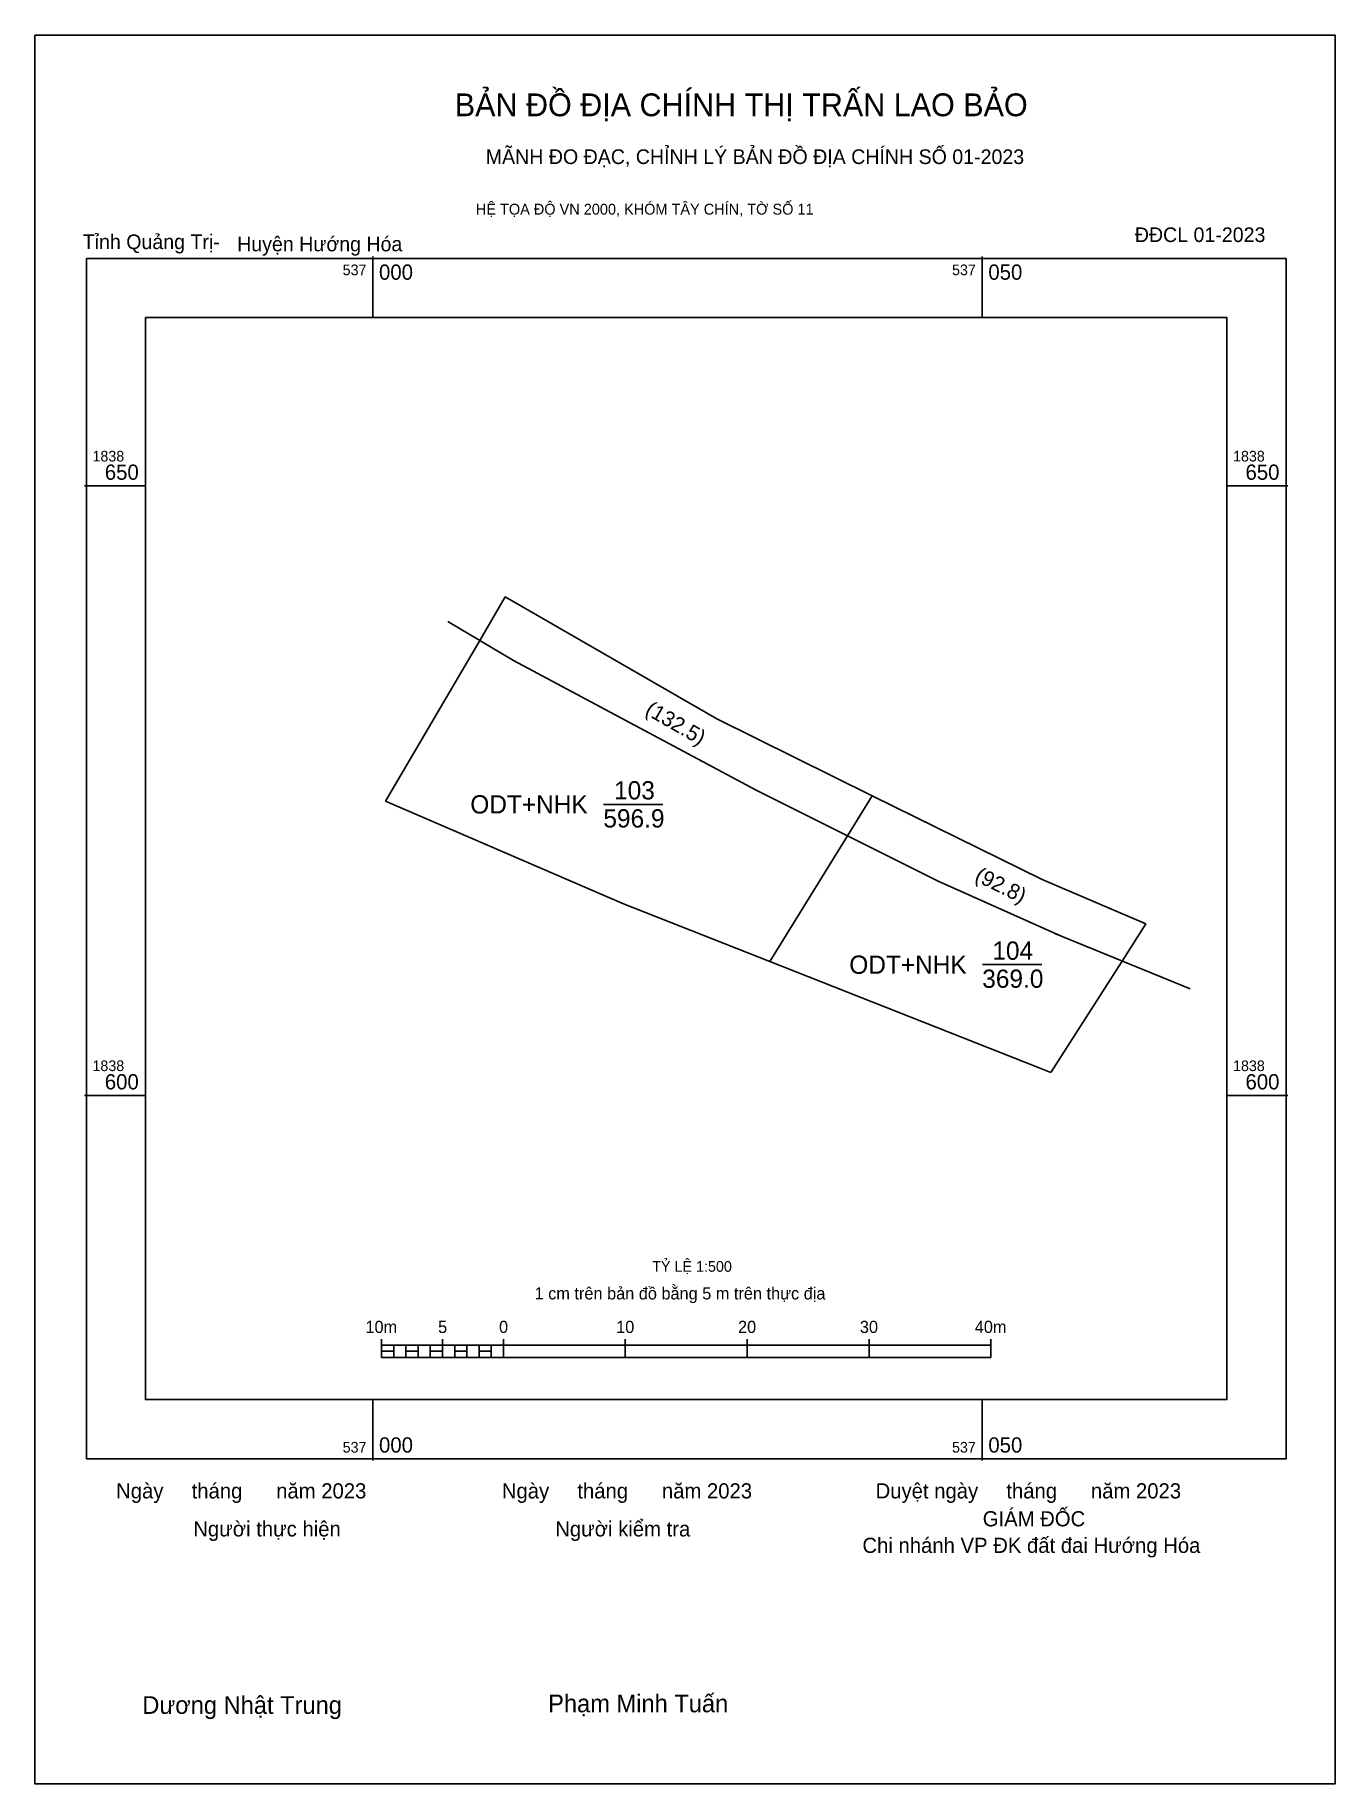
# Model space of a CAD drawing. Extents: x 536979 to 537086, y 1838544 to 1838687.
import ezdxf

# ---------------------------------------------------------------- set-up
doc = ezdxf.new("R2010")
doc.units = 0
for name, color, linetype in [('Level 10', 7, 'Continuous'), ('Level 13', 7, 'Continuous'), ('Level 15', 7, 'Continuous'), ('Level 17', 7, 'Continuous'), ('Level 49', 7, 'Continuous'), ('Level 6', 7, 'Continuous'), ('Level 62', 7, 'Continuous'), ('Level 63', 7, 'Continuous'), ('Level 9', 7, 'Continuous')]:
    doc.layers.add(name, color=color, linetype=linetype)

msp = doc.modelspace()

# ---------------------------------------------------------------- linework, layer by layer
at = {"layer": 'Level 10'}
for p, q in [((537013.11, 1838638.89), (537018.49, 1838635.69)), ((537018.49, 1838635.69), (537038.4, 1838625.05)), ((537047.92, 1838624.59), (537061.87, 1838617.71)), ((537061.87, 1838617.71), (537070.37, 1838614.07)), ((537070.37, 1838614.07), (537068.43, 1838611.03)), ((537061.63, 1838602.26), (537039.52, 1838610.99)), ((537068.43, 1838611.03), (537067.45, 1838609.49)), ((537067.45, 1838609.49), (537062.59, 1838601.88)), ((537062.59, 1838601.88), (537061.63, 1838602.26))]:
    msp.add_line(p, q, dxfattribs=at)
msp.add_lwpolyline([(537007.99, 1838624.14), (537015.72, 1838637.33), (537017.81, 1838640.89), (537035.16, 1838630.89), (537047.92, 1838624.59), (537045.89, 1838621.3), (537039.52, 1838610.99), (537027.52, 1838615.73)], close=True, dxfattribs=at)
at = {"layer": 'Level 13'}
for p, q in [((537025.86, 1838623.88), (537030.75, 1838623.88)), ((537056.96, 1838610.73), (537061.85, 1838610.73))]:
    msp.add_line(p, q, dxfattribs=at)
at = {"layer": 'Level 15'}
msp.add_lwpolyline([(536979.22, 1838686.98), (537085.9, 1838686.98), (537085.9, 1838543.53), (536979.22, 1838543.53)], close=True, dxfattribs=at)
at = {"layer": 'Level 17'}
for p, q in [((537038.4, 1838625.05), (537053.34, 1838617.57)), ((537053.34, 1838617.57), (537063.37, 1838613.09)), ((537062.91, 1838613.29), (537074, 1838608.74))]:
    msp.add_line(p, q, dxfattribs=at)
at = {"layer": 'Level 62'}
msp.add_lwpolyline([(536988.28, 1838663.81), (537077.03, 1838663.81), (537077.03, 1838575.06), (536988.28, 1838575.06)], close=True, dxfattribs=at)
at = {"layer": 'Level 63'}
for p, q in [((537006.95, 1838668.81), (537006.95, 1838663.81)), ((537056.95, 1838668.81), (537056.95, 1838663.81)), ((536983.28, 1838650), (536988.28, 1838650)), ((537077.03, 1838650), (537082.03, 1838650)), ((536983.28, 1838600), (536988.28, 1838600)), ((537077.03, 1838600), (537082.03, 1838600)), ((537007.66, 1838580.02), (537007.66, 1838578.52)), ((537012.66, 1838580.02), (537012.66, 1838578.52)), ((537017.66, 1838580.02), (537017.66, 1838578.52)), ((537027.66, 1838580.02), (537027.66, 1838578.52)), ((537037.66, 1838580.02), (537037.66, 1838578.52)), ((537047.66, 1838580.02), (537047.66, 1838578.52)), ((537057.66, 1838580.02), (537057.66, 1838578.52)), ((537007.66, 1838579.52), (537057.66, 1838579.52)), ((537007.66, 1838578.52), (537057.66, 1838578.52)), ((537008.66, 1838579.52), (537008.66, 1838578.52)), ((537009.66, 1838579.52), (537009.66, 1838578.52)), ((537010.66, 1838579.52), (537010.66, 1838578.52)), ((537011.66, 1838579.52), (537011.66, 1838578.52)), ((537012.66, 1838579.52), (537012.66, 1838578.52)), ((537013.66, 1838579.52), (537013.66, 1838578.52)), ((537014.66, 1838579.52), (537014.66, 1838578.52)), ((537015.66, 1838579.52), (537015.66, 1838578.52)), ((537016.66, 1838579.52), (537016.66, 1838578.52)), ((537017.66, 1838579.52), (537017.66, 1838578.52)), ((537006.95, 1838575.06), (537006.95, 1838570.06)), ((537056.95, 1838575.06), (537056.95, 1838570.06))]:
    msp.add_line(p, q, dxfattribs=at)
for points in [[(536983.44, 1838668.66), (537081.88, 1838668.66), (537081.88, 1838570.21), (536983.44, 1838570.21)], [(537007.66, 1838579.02), (537008.66, 1838579.02), (537008.66, 1838578.52), (537007.66, 1838578.52)], [(537007.66, 1838579.02), (537008.66, 1838579.02), (537008.66, 1838578.52), (537007.66, 1838578.52)], [(537009.66, 1838579.02), (537010.66, 1838579.02), (537010.66, 1838578.52), (537009.66, 1838578.52)], [(537011.66, 1838579.02), (537012.66, 1838579.02), (537012.66, 1838578.52), (537011.66, 1838578.52)], [(537013.66, 1838579.02), (537014.66, 1838579.02), (537014.66, 1838578.52), (537013.66, 1838578.52)], [(537015.66, 1838579.02), (537016.66, 1838579.02), (537016.66, 1838578.52), (537015.66, 1838578.52)]]:
    msp.add_lwpolyline(points, close=True, dxfattribs=at)

# ---------------------------------------------------------------- texts
at = {"layer": 'Level 13'}
for s, p in [('103', (537026.74, 1838624.28)), ('ODT+NHK', (537014.94, 1838623.13)), ('596.9', (537025.86, 1838621.98)), ('ODT+NHK', (537046.04, 1838609.98)), ('104', (537057.78, 1838611.13)), ('369.0', (537056.95, 1838608.83))]:
    msp.add_text(s, height=1.5, dxfattribs=at).set_placement(p)
at = {"layer": 'Level 49'}
for s, rotation, p in [('(132.5)', 330.0422, (537029.2, 1838631.33)), ('(92.8)', 333.736, (537056.25, 1838617.66))]:
    msp.add_text(s, height=1.25, rotation=rotation, dxfattribs=at).set_placement(p)
at = {"layer": 'Level 6'}
msp.add_text('TỶ LỆ 1:500', height=0.879, dxfattribs=at).set_placement((537029.87, 1838585.54))
at = {"layer": 'Level 63'}
for s, height, p in [('BẢN ĐỒ ĐỊA CHÍNH THỊ TRẤN LAO BẢO', 1.8718, (537013.67, 1838680.32)), ('MÃNH ĐO ĐẠC, CHỈNH LÝ BẢN ĐỒ ĐỊA CHÍNH SỐ 01-2023', 1.2011, (537016.21, 1838676.4)), ('HỆ TỌA ĐỘ VN 2000, KHÓM TÂY CHÍN, TỜ SỐ 11', 0.8891, (537015.4, 1838672.25)), ('537', 0.875, (537004.47, 1838667.28)), ('000', 1.25, (537007.45, 1838666.91)), ('537', 0.875, (537054.47, 1838667.28)), ('050', 1.25, (537057.45, 1838666.91)), ('1838', 0.875, (536983.94, 1838652)), ('1838', 0.875, (537077.53, 1838652)), ('650', 1.25, (536984.95, 1838650.5)), ('650', 1.25, (537078.55, 1838650.5)), ('1838', 0.875, (536983.94, 1838602)), ('1838', 0.875, (537077.53, 1838602)), ('600', 1.25, (536984.95, 1838600.5)), ('600', 1.25, (537078.55, 1838600.5)), ('1 cm trên bản đồ bằng 5 m trên thực địa', 1, (537020.22, 1838583.27)), ('10m', 1, (537006.34, 1838580.52)), ('5', 1, (537012.3, 1838580.52)), ('0', 1, (537017.3, 1838580.52)), ('10', 1, (537026.91, 1838580.52)), ('20', 1, (537036.91, 1838580.52)), ('30', 1, (537046.91, 1838580.52)), ('40m', 1, (537056.34, 1838580.52)), ('537', 0.875, (537004.47, 1838570.71)), ('000', 1.25, (537007.45, 1838570.71)), ('537', 0.875, (537054.47, 1838570.71)), ('050', 1.25, (537057.45, 1838570.71)), ('Ngày     tháng      năm 2023', 1.2442, (536985.88, 1838566.95)), ('Ngày     tháng      năm 2023', 1.2442, (537017.53, 1838566.95)), ('Duyệt ngày     tháng      năm 2023', 1.2442, (537048.2, 1838566.95)), ('GIÁM ĐỐC', 1.244, (537056.99, 1838564.66)), ('Người thực hiện', 1.2442, (536992.21, 1838563.83)), ('Người kiểm tra', 1.2442, (537021.91, 1838563.83)), ('Chi nhánh VP ĐK đất đai Hướng Hóa', 1.2442, (537047.12, 1838562.48)), ('Phạm Minh Tuấn', 1.4512, (537021.33, 1838549.41)), ('Dương Nhật Trung', 1.4512, (536988.03, 1838549.28))]:
    msp.add_text(s, height=height, dxfattribs=at).set_placement(p)
at = {"layer": 'Level 9'}
for s, p in [('Tỉnh Quảng Trị-', (536983.14, 1838669.42)), ('Huyện Hướng Hóa', (536995.81, 1838669.24)), ('ĐĐCL 01-2023', (537069.47, 1838670))]:
    msp.add_text(s, height=1.2011, dxfattribs=at).set_placement(p)

doc.saveas('drawing.dxf')
